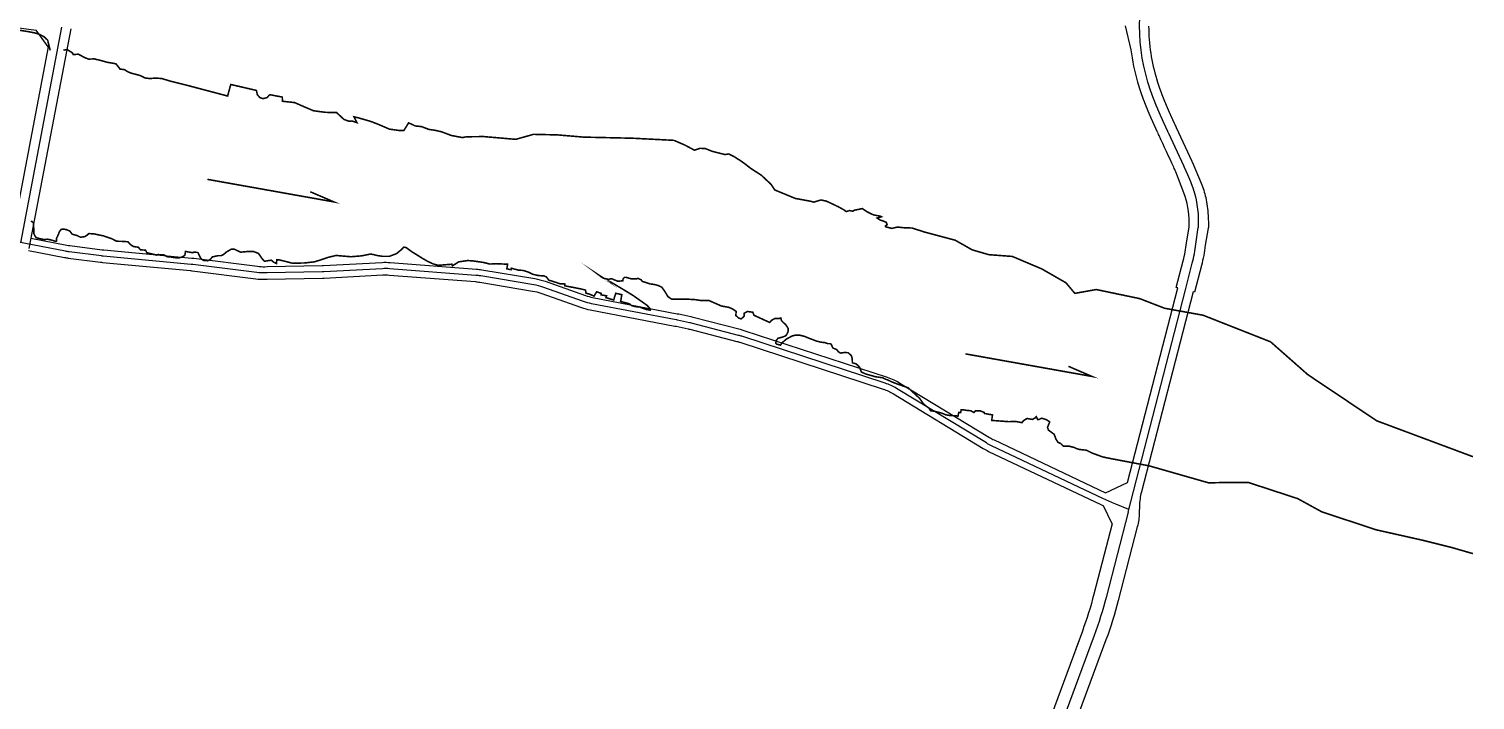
# Model space of a CAD drawing. Extents: x 529262 to 576451, y 2694391 to 2717535.
# Drawn here: x 546417 to 548256, y 2710143 to 2710997 of the extents above; entities that cross this region are included whole.
import ezdxf

# ---------------------------------------------------------------- set-up
doc = ezdxf.new("R2010")
doc.units = 0
for name, color, linetype in [('RD-中线', 40, 'Continuous'), ('RD-红线', 7, 'Continuous'), ('河流', 4, 'Continuous')]:
    doc.layers.add(name, color=color, linetype=linetype)

msp = doc.modelspace()

# ---------------------------------------------------------------- linework, layer by layer
at = {"layer": 'RD-中线', "linetype": 'Continuous', "flags": 128}
for points in [[(547846.111, 2711092.932, 0.16807688), (547839.664, 2710928.946, -0.00077035), (547839.89, 2710928.202, -0.00076174), (547840.119, 2710927.459, -0.00075314), (547840.35, 2710926.716, -0.00074453), (547840.583, 2710925.974, -0.00073592), (547840.818, 2710925.232, -0.00072731), (547841.056, 2710924.492, -0.0007187), (547841.295, 2710923.752, -0.0007101), (547841.537, 2710923.013, -0.00070149), (547841.781, 2710922.274, -0.00069288), (547842.027, 2710921.536, -0.00068427), (547842.275, 2710920.799, -0.00067566), (547842.525, 2710920.062, -0.00066706), (547842.776, 2710919.327, -0.00065845), (547843.03, 2710918.591, -0.00064984), (547843.286, 2710917.857, -0.00064123), (547843.544, 2710917.123, -0.00063263), (547843.803, 2710916.39, -0.00062402), (547844.064, 2710915.657, -0.00061541), (547844.328, 2710914.925, -0.0006068), (547844.593, 2710914.194, -0.00059819), (547844.859, 2710913.463, -0.00058959), (547845.128, 2710912.733, -0.00058098), (547845.398, 2710912.004, -0.00057237), (547845.67, 2710911.275, -0.00056376), (547845.943, 2710910.547, -0.00055515), (547846.218, 2710909.82, -0.00054655), (547846.495, 2710909.093, -0.00053794), (547846.774, 2710908.367, -0.00052933), (547847.053, 2710907.641, -0.00052072), (547847.335, 2710906.916, -0.00051211), (547847.618, 2710906.191, -0.0005035), (547847.902, 2710905.467, -0.0004949), (547848.188, 2710904.744, -0.00048629), (547848.475, 2710904.021, -0.00047768), (547848.764, 2710903.299, -0.00046907), (547849.054, 2710902.577, -0.00046046), (547849.345, 2710901.856, -0.00045186), (547849.638, 2710901.136, -0.00044325), (547849.931, 2710900.415, -0.00043464), (547850.227, 2710899.696, -0.00042603), (547850.523, 2710898.977, -0.00041742), (547850.821, 2710898.258, -0.00040881), (547851.12, 2710897.54, -0.0004002), (547851.42, 2710896.823, -0.0003916), (547851.721, 2710896.105, -0.00038299), (547852.023, 2710895.389, -0.00037438), (547852.326, 2710894.673, -0.00036577), (547852.631, 2710893.957, -0.00035716), (547852.936, 2710893.241, -0.00034855), (547853.242, 2710892.527, -0.00033994), (547853.55, 2710891.812, -0.00033133), (547853.858, 2710891.098, -0.00032273), (547854.168, 2710890.385, -0.00031412), (547854.478, 2710889.671, -0.00030551), (547854.789, 2710888.958, -0.0002969), (547855.101, 2710888.246, -0.00028829), (547855.414, 2710887.534, -0.00027968), (547855.727, 2710886.822, -0.00027107), (547856.042, 2710886.111, -0.00026246), (547856.357, 2710885.4, -0.00025385), (547856.673, 2710884.689, -0.00024524), (547856.989, 2710883.978, -0.00023663), (547857.306, 2710883.268, -0.00022802), (547857.624, 2710882.558, -0.00021941), (547857.943, 2710881.849, -0.0002108), (547858.262, 2710881.14, -0.00020219), (547858.582, 2710880.431, -0.00019357), (547858.902, 2710879.722, -0.00018496), (547859.223, 2710879.013, -0.00017635), (547859.544, 2710878.305, -0.00016774), (547859.866, 2710877.597, -0.00015912), (547860.189, 2710876.889, -0.00015051), (547860.511, 2710876.182, -0.00014189), (547860.835, 2710875.474, -0.00013328), (547861.158, 2710874.767, -0.00012466), (547861.482, 2710874.06, -0.00011604), (547861.806, 2710873.353, -0.00010742), (547862.131, 2710872.646, -0.0000988), (547862.456, 2710871.939, -0.00009017), (547862.781, 2710871.233, -0.00008155), (547863.106, 2710870.526, -0.00007291), (547863.432, 2710869.82, -0.00006427), (547863.758, 2710869.114, -0.00005562), (547864.084, 2710868.407, -0.00004695), (547864.41, 2710867.701, -0.00003826), (547864.736, 2710866.995, -0.00002951), (547865.062, 2710866.289, -0.00002066), (547865.389, 2710865.583, -0.00001148), (547865.715, 2710864.877, 0), (547866.042, 2710864.171), (547885.042, 2710823.09), (547885.205, 2710822.737, -0.00001108), (547885.368, 2710822.384, -0.00001994), (547885.531, 2710822.031, -0.00002849), (547885.694, 2710821.678, -0.00003693), (547885.858, 2710821.325, -0.00004533), (547886.021, 2710820.972, -0.00005369), (547886.184, 2710820.619, -0.00006204), (547886.347, 2710820.266, -0.00007039), (547886.509, 2710819.912, -0.00007872), (547886.672, 2710819.559, -0.00008705), (547886.835, 2710819.206, -0.00009538), (547886.997, 2710818.853, -0.0001037), (547887.159, 2710818.499, -0.00011203), (547887.322, 2710818.146, -0.00012035), (547887.484, 2710817.792, -0.00012866), (547887.645, 2710817.439, -0.00013698), (547887.807, 2710817.085, -0.0001453), (547887.969, 2710816.731, -0.00015362), (547888.13, 2710816.377, -0.00016193), (547888.291, 2710816.023, -0.00017025), (547888.452, 2710815.669, -0.00017856), (547888.612, 2710815.315, -0.00018687), (547888.772, 2710814.961, -0.00019519), (547888.932, 2710814.606, -0.0002035), (547889.092, 2710814.251, -0.00021181), (547889.251, 2710813.897, -0.00022013), (547889.411, 2710813.542, -0.00022844), (547889.569, 2710813.187, -0.00023675), (547889.728, 2710812.832, -0.00024506), (547889.886, 2710812.477, -0.00025337), (547890.044, 2710812.121, -0.00026169), (547890.201, 2710811.765, -0.00027), (547890.358, 2710811.41, -0.00027831), (547890.515, 2710811.054, -0.00028662), (547890.671, 2710810.698, -0.00029493), (547890.827, 2710810.341, -0.00030324), (547890.982, 2710809.985, -0.00031155), (547891.137, 2710809.628, -0.00031987), (547891.292, 2710809.271, -0.00032818), (547891.446, 2710808.914, -0.00033649), (547891.599, 2710808.557, -0.0003448), (547891.752, 2710808.199, -0.00035311), (547891.905, 2710807.842, -0.00036142), (547892.057, 2710807.484, -0.00036973), (547892.209, 2710807.126, -0.00037804), (547892.36, 2710806.767, -0.00038635), (547892.51, 2710806.409, -0.00039466), (547892.66, 2710806.05, -0.00040297), (547892.809, 2710805.691, -0.00041128), (547892.958, 2710805.331, -0.00041959), (547893.106, 2710804.972, -0.0004279), (547893.254, 2710804.612, -0.00043621), (547893.401, 2710804.252, -0.00044452), (547893.547, 2710803.892, -0.00045283), (547893.692, 2710803.531, -0.00046114), (547893.837, 2710803.17, -0.00046946), (547893.982, 2710802.809, -0.00047777), (547894.125, 2710802.448, -0.00048608), (547894.268, 2710802.086, -0.00049439), (547894.41, 2710801.724, -0.0005027), (547894.552, 2710801.362, -0.00051101), (547894.693, 2710800.999, -0.00051932), (547894.833, 2710800.636, -0.00052763), (547894.972, 2710800.273, -0.00053594), (547895.11, 2710799.91, -0.00054425), (547895.248, 2710799.546, -0.00055256), (547895.385, 2710799.182, -0.00056087), (547895.521, 2710798.818, -0.00056918), (547895.656, 2710798.453, -0.00057749), (547895.791, 2710798.088, -0.0005858), (547895.924, 2710797.723, -0.00059411), (547896.057, 2710797.358, -0.00060242), (547896.189, 2710796.992, -0.00061073), (547896.32, 2710796.626, -0.00061904), (547896.45, 2710796.259, -0.00062735), (547896.579, 2710795.892, -0.00063566), (547896.707, 2710795.525, -0.00064397), (547896.834, 2710795.158, -0.00065228), (547896.961, 2710794.79, -0.00066059), (547897.086, 2710794.422, -0.0006689), (547897.21, 2710794.053, -0.00067721), (547897.334, 2710793.684, -0.00068552), (547897.456, 2710793.315, -0.00069383), (547897.577, 2710792.946, -0.00070214), (547897.698, 2710792.576, -0.00071045), (547897.817, 2710792.206, -0.00071876), (547897.935, 2710791.835, -0.00072707), (547898.052, 2710791.464, -0.00073538), (547898.168, 2710791.093, -0.00074369), (547898.283, 2710790.722, -0.09097715), (547903.766, 2710744.123)], [(546507.259, 2708530.041, 0), (546507.703, 2708530.02)], [(547179.742, 2708476.771, 0), (547180.253, 2708476.772)], [(547814.73, 2710382.172), (547786.808, 2710273.889, -0.02544243), (547771.624, 2710225.357), (547673.403, 2709959.675, 0.03056839), (547655.762, 2709901.198), (547532.771, 2709380.318, 0.05721196), (547524.744, 2709312.36), (547524.04, 2709097.462)]]:
    msp.add_lwpolyline(points, format="xyb", dxfattribs=at)
msp.add_lwpolyline([(546458.658, 2710998.91), (546406.516, 2710724.587)], dxfattribs=at)
at = {"layer": 'RD-中线', "linetype": 'Continuous'}
msp.add_lwpolyline([(547815.627, 2710385.651), (547799.058, 2710392.385, -0.01416644), (547783.5, 2710399.228), (547640.932, 2710466.815, -0.02588454), (547634.557, 2710470.252), (547520.511, 2710539.58, 0.05759387), (547505.909, 2710546.297), (547323.784, 2710605.86, 0.01595284), (547319.497, 2710607.112), (547259.649, 2710622.539, 0.00942396), (547257.082, 2710623.15), (547241.917, 2710626.455, 0.0064088), (547240.159, 2710626.814), (547132.507, 2710647.4, -0.03769291), (547122.334, 2710650.153), (547070.866, 2710668.339, 0.04355443), (547059.08, 2710671.381), (546991.848, 2710682.613, 0.0222583), (546985.665, 2710683.365), (546875.905, 2710691.781, 0.03217435), (546866.907, 2710691.891), (546792.494, 2710688.008, -0.00797746), (546790.262, 2710687.927), (546720.242, 2710686.511), (546717.297, 2710686.44, -0.03722662), (546706.902, 2710686.965), (546625.909, 2710697.131, 0.00785266), (546623.724, 2710697.371), (546511.746, 2710707.867, -0.00813692), (546509.482, 2710708.116), (546468.449, 2710713.314, -0.01599056), (546464.029, 2710714.019), (546288.814, 2710747.709, -0.01286934)], format="xyb", dxfattribs=at)
at = {"layer": 'RD-中线'}
msp.add_lwpolyline([(547887.634, 2710664.904), (547896.375, 2710698.805, 0.03109133), (547901.073, 2710723.206), (547903.766, 2710744.123)], format="xyb", dxfattribs=at)
msp.add_lwpolyline([(547814.73, 2710382.172), (547887.634, 2710664.904)], dxfattribs=at)
at = {"layer": 'RD-红线'}
for points in [[(547913.023, 2711182.959, 0.00002066), (547891.609, 2711144.834, 0.00005562)], [(545938.635, 2711079.229), (546070.117, 2711059.057, -0.03110652), (546077.647, 2711057.417), (546099.665, 2711051.166, 0.02177697), (546106.273, 2711049.597), (546137.812, 2711043.547, 0.00456304), (546139.213, 2711043.292), (546382.886, 2711001.144, 0.00919477), (546385.721, 2711000.707), (546426.438, 2710995.197)], [(547892.416, 2710744.855), (547892.5, 2710750.696, 0.09675536), (547885.69, 2710788.43), (547875.271, 2710815.176, 0.01543094), (547872.854, 2710820.854, 0.00002066), (547854.169, 2710861.255, 0.00005562), (547852.861, 2710864.088, 0.00007291), (547852.206, 2710865.508, 0.00009017), (547851.552, 2710866.929, 0.0000988), (547851.225, 2710867.64, 0.00010742), (547850.898, 2710868.352, 0.00011604), (547850.571, 2710869.065, 0.00012566), (547850.247, 2710869.772, 0.00013549), (547849.921, 2710870.485, 0.0001444), (547849.595, 2710871.199, 0.00015333), (547849.269, 2710871.913, 0.00016228), (547848.944, 2710872.628, 0.00017125), (547848.618, 2710873.343, 0.00018023), (547848.293, 2710874.059, 0.00018923), (547847.969, 2710874.776, 0.00019826), (547847.645, 2710875.493, 0.0002073), (547847.321, 2710876.211, 0.00021636), (547846.998, 2710876.929, 0.00022543), (547846.675, 2710877.648, 0.00023453), (547846.352, 2710878.368, 0.00024364), (547846.031, 2710879.089, 0.00025278), (547845.709, 2710879.81, 0.00026193), (547845.388, 2710880.532, 0.0002711), (547845.068, 2710881.254, 0.00028029), (547844.748, 2710881.978, 0.0002895), (547844.429, 2710882.702, 0.00029873), (547844.111, 2710883.427, 0.00030798), (547843.793, 2710884.152, 0.00031725), (547843.476, 2710884.878, 0.00032654), (547843.16, 2710885.605, 0.00033584), (547842.845, 2710886.333, 0.00034517), (547842.53, 2710887.062, 0.00035451), (547842.216, 2710887.791, 0.00036388), (547841.903, 2710888.522, 0.00037326), (547841.591, 2710889.253, 0.00038267), (547841.28, 2710889.985, 0.00039209), (547840.969, 2710890.717, 0.00040153), (547840.66, 2710891.451, 0.00041099), (547840.352, 2710892.185, 0.00042048), (547840.044, 2710892.921, 0.00042998), (547839.738, 2710893.657, 0.0004395), (547839.433, 2710894.394, 0.00044904), (547839.128, 2710895.132, 0.0004586), (547838.825, 2710895.871, 0.00046818), (547838.523, 2710896.611, 0.00047778), (547838.223, 2710897.351, 0.0004874), (547837.923, 2710898.093, 0.00049704), (547837.625, 2710898.836, 0.0005067), (547837.327, 2710899.579, 0.00051638), (547837.032, 2710900.324, 0.00052608), (547836.737, 2710901.069, 0.0005358), (547836.444, 2710901.816, 0.00054554), (547836.152, 2710902.563, 0.0005553), (547835.862, 2710903.311, 0.00056508), (547835.573, 2710904.061, 0.00057488), (547835.285, 2710904.811, 0.0005847), (547834.999, 2710905.563, 0.00059454), (547834.714, 2710906.315, 0.00060441), (547834.431, 2710907.068, 0.00061429), (547834.15, 2710907.823, 0.00062419), (547833.87, 2710908.578, 0.00063411), (547833.592, 2710909.335, 0.00064405), (547833.315, 2710910.093, 0.00065402), (547833.04, 2710910.851, 0.000664), (547832.767, 2710911.611, 0.00067401), (547832.496, 2710912.372, 0.00068403), (547832.226, 2710913.133, 0.00069408), (547831.958, 2710913.896, 0.00070414), (547831.692, 2710914.66, 0.00071423), (547831.428, 2710915.425, 0.00072434), (547831.166, 2710916.192, 0.00073447), (547830.906, 2710916.959, 0.00074462), (547830.647, 2710917.727, 0.00075479), (547830.391, 2710918.497, 0.00076498), (547830.136, 2710919.267, 0.00077519), (547829.884, 2710920.039, 0.00078542), (547829.634, 2710920.812, 0.00079567), (547829.386, 2710921.586, 0.00051493), (547829.307, 2710921.833), (547827.162, 2710928.916, -0.04022866), (547818.781, 2710970.329), (547811.413, 2711000.89, -0.03103488)], [(546441.708, 2710973.999), (546426.438, 2710995.197, 0.42992315)], [(547840.915, 2711000.441, 0.07232865), (547851.145, 2710932.438, -0.00073558), (547851.366, 2710931.712, -0.00069334), (547851.584, 2710931.003, -0.00068623), (547851.804, 2710930.295, -0.00067911), (547852.026, 2710929.587, -0.00067198), (547852.251, 2710928.879, -0.00066482), (547852.477, 2710928.172, -0.00065766), (547852.706, 2710927.465, -0.00065047), (547852.938, 2710926.758, -0.00064327), (547853.171, 2710926.051, -0.00063605), (547853.406, 2710925.345, -0.00062882), (547853.644, 2710924.639, -0.00062157), (547853.883, 2710923.933, -0.00061431), (547854.125, 2710923.228, -0.00060702), (547854.368, 2710922.522, -0.00059973), (547854.614, 2710921.817, -0.00059241), (547854.861, 2710921.112, -0.00058508), (547855.11, 2710920.408, -0.00057774), (547855.362, 2710919.704, -0.00057037), (547855.615, 2710918.999, -0.00056299), (547855.87, 2710918.296, -0.0005556), (547856.127, 2710917.592, -0.00054819), (547856.386, 2710916.889, -0.00054076), (547856.646, 2710916.185, -0.00053331), (547856.908, 2710915.482, -0.00052585), (547857.172, 2710914.78, -0.00051837), (547857.438, 2710914.077, -0.00051088), (547857.705, 2710913.375, -0.00050337), (547857.974, 2710912.672, -0.00049584), (547858.245, 2710911.971, -0.00048829), (547858.517, 2710911.269, -0.00048073), (547858.791, 2710910.567, -0.00047316), (547859.067, 2710909.866, -0.00046556), (547859.344, 2710909.164, -0.00045795), (547859.623, 2710908.463, -0.00045032), (547859.903, 2710907.762, -0.00044268), (547860.184, 2710907.062, -0.00043502), (547860.467, 2710906.361, -0.00042734), (547860.752, 2710905.66, -0.00041964), (547861.038, 2710904.96, -0.00041193), (547861.325, 2710904.26, -0.0004042), (547861.614, 2710903.559, -0.00039645), (547861.904, 2710902.859, -0.00038869), (547862.195, 2710902.159, -0.00038091), (547862.487, 2710901.46, -0.00037311), (547862.781, 2710900.76, -0.0003653), (547863.076, 2710900.06, -0.00035747), (547863.373, 2710899.36, -0.00034962), (547863.67, 2710898.661, -0.00034175), (547863.969, 2710897.961, -0.00033387), (547864.269, 2710897.262, -0.00032597), (547864.57, 2710896.562, -0.00031805), (547864.872, 2710895.863, -0.00031012), (547865.175, 2710895.164, -0.00030217), (547865.479, 2710894.464, -0.0002942), (547865.784, 2710893.765, -0.00028621), (547866.091, 2710893.065, -0.00027821), (547866.398, 2710892.366, -0.00027019), (547866.706, 2710891.666, -0.00026215), (547867.015, 2710890.967, -0.00025409), (547867.325, 2710890.267, -0.00024602), (547867.636, 2710889.568, -0.00023793), (547867.948, 2710888.868, -0.00022982), (547868.26, 2710888.168, -0.00022169), (547868.574, 2710887.468, -0.00021354), (547868.888, 2710886.769, -0.00020538), (547869.203, 2710886.068, -0.0001972), (547869.519, 2710885.368, -0.000189), (547869.835, 2710884.668, -0.00018079), (547870.153, 2710883.968, -0.00017255), (547870.47, 2710883.267, -0.0001643), (547870.789, 2710882.566, -0.00015603), (547871.108, 2710881.865, -0.00014774), (547871.428, 2710881.164, -0.00013943), (547871.748, 2710880.463, -0.0001311), (547872.069, 2710879.762, -0.00012368), (547872.393, 2710879.055, -0.00011604), (547872.715, 2710878.353, -0.00010742), (547873.037, 2710877.651, -0.0000988), (547873.36, 2710876.949, -0.00008155), (547874.006, 2710875.545, -0.00006427), (547874.655, 2710874.139, -0.00002951), (547875.955, 2710871.324), (547895.747, 2710828.529, -0.00738634), (547896.107, 2710827.719), (547907.652, 2710800.689, -0.04814832), (547913.466, 2710782.375, -0.0402033), (547916.453, 2710759.676, 0.01169759), (547916.997, 2710749.199, -0.01034615), (547916.739, 2710743.288)], [(547876.024, 2710667.94), (547884.756, 2710701.801, 0.03109133), (547889.171, 2710724.738), (547892.416, 2710744.855)]]:
    msp.add_lwpolyline(points, format="xyb", dxfattribs=at)
at = {"layer": 'RD-红线', "linetype": 'Continuous', "flags": 128}
for points in [[(546470.467, 2710996.777), (546417.363, 2710717.391)], [(546441.708, 2710973.999), (546393.795, 2710721.923)]]:
    msp.add_lwpolyline(points, dxfattribs=at)
for points in [[(546419.884, 2710730.653), (546465.539, 2710721.875, 0.01599056), (546469.454, 2710721.251), (546510.487, 2710716.053, 0.00813692), (546512.493, 2710715.832), (546624.47, 2710705.336, -0.00785266), (546626.906, 2710705.069), (546707.898, 2710694.903, 0.03722662), (546717.106, 2710694.438), (546720.065, 2710694.509), (546790.101, 2710695.925, 0.00797746), (546792.078, 2710695.997), (546866.49, 2710699.88, -0.03217435), (546876.517, 2710699.757), (546986.276, 2710691.342, -0.0222583), (546993.167, 2710690.504), (547060.398, 2710679.272, -0.04355443), (547073.531, 2710675.882), (547124.999, 2710657.696, 0.03769291), (547134.01, 2710655.258), (547241.662, 2710634.672, -0.0064088), (547243.621, 2710634.271), (547258.785, 2710630.966, -0.00942396), (547261.646, 2710630.286), (547321.494, 2710614.859, -0.01595284), (547326.27, 2710613.464), (547508.395, 2710553.9, -0.05759387), (547524.666, 2710546.416), (547638.712, 2710477.088, 0.02588454), (547644.359, 2710474.044), (547786.193, 2710406.804)], [(546416.892, 2710714.936), (546462.518, 2710706.163, 0.01599056), (546467.444, 2710705.378), (546508.476, 2710700.18, 0.00813692), (546511, 2710699.902), (546622.977, 2710689.406, -0.00785266), (546624.913, 2710689.194), (546705.905, 2710679.027, 0.03722662), (546717.489, 2710678.442), (546720.419, 2710678.513), (546790.424, 2710679.929, 0.00797746), (546792.911, 2710680.019), (546867.324, 2710683.901, -0.03217435), (546875.294, 2710683.804), (546985.053, 2710675.389, -0.0222583), (546990.53, 2710674.723), (547057.762, 2710663.49, -0.04355443), (547068.2, 2710660.796), (547119.669, 2710642.61, 0.03769291), (547131.004, 2710639.543), (547238.657, 2710618.956, -0.0064088), (547240.214, 2710618.638), (547255.378, 2710615.333, -0.00942396), (547257.652, 2710614.792), (547317.5, 2710599.365, -0.01595284), (547321.297, 2710598.257), (547503.422, 2710538.693, -0.05759387), (547516.355, 2710532.744), (547630.401, 2710463.416, 0.02588454), (547637.505, 2710459.586), (547780.073, 2710391.999, 0.00294404), (547783.359, 2710390.465)], [(547897.346, 2710662.52), (547831.7, 2710407.934, 0.05698138), (547829.191, 2710389.933), (547828.986, 2710381.648, -0.05698264), (547826.477, 2710363.646), (547802.302, 2710269.894, -0.02544243), (547786.631, 2710219.809), (547680.032, 2709931.466)], [(547794.372, 2710367.299), (547771.315, 2710277.884, -0.02544243), (547756.616, 2710230.905), (547747.836, 2710207.156)], [(547756.616, 2710230.905), (547658.396, 2709965.223, 0.01639189), (547647.713, 2709933.131), (547646.572, 2709928.917), (547645.236, 2709923.98)]]:
    msp.add_lwpolyline(points, format="xyb", dxfattribs=at)
at = {"layer": 'RD-红线', "linetype": 'Continuous'}
for points in [[(547916.739, 2710743.288), (547912.975, 2710721.674, -0.03109133), (547907.995, 2710695.809), (547899.285, 2710662.027), (547897.346, 2710662.52)], [(547786.193, 2710406.804), (547814.127, 2710419.883, 0.47112514)], [(547794.372, 2710367.299), (547783.359, 2710390.465, 0.36283313)]]:
    msp.add_lwpolyline(points, format="xyb", dxfattribs=at)
at = {"layer": 'RD-红线'}
msp.add_lwpolyline([(547814.127, 2710419.883), (547877.963, 2710667.447)], dxfattribs=at)
at = {"layer": 'RD-红线', "linetype": 'Continuous'}
msp.add_lwpolyline([(547877.963, 2710667.447), (547876.024, 2710667.94)], dxfattribs=at)
at = {"layer": '河流', "color": 4, "const_width": 2}
for points in [[(546306.116, 2711011.14), (546416.92, 2710993.268), (546425.49, 2710991.524), (546430.837, 2710989.855), (546436.519, 2710986.85), (546441.198, 2710982.509), (546442.534, 2710976.834), (546444.206, 2710970.156), (546444.987, 2710969.856)], [(546461.222, 2710969.58), (546461.451, 2710969.711), (546465.974, 2710970.651), (546472.48, 2710966.372), (546473.816, 2710964.035), (546480.166, 2710964.703), (546487.519, 2710960.696), (546493.2, 2710958.359), (546500.219, 2710958.693), (546508.574, 2710956.69), (546516.929, 2710954.352), (546524.95, 2710953.017), (546527.958, 2710952.349), (546530.966, 2710948.677), (546533.305, 2710945.672), (546538.987, 2710945.004), (546542.997, 2710942.333), (546547.008, 2710940.664), (546558.371, 2710937.659), (546565.389, 2710934.32), (546571.405, 2710933.652), (546578.089, 2710934.32), (546586.444, 2710933.652), (546596.136, 2710930.647), (546618.862, 2710924.971), (546669.96, 2710911.449), (546673.97, 2710926.139), (546706.578, 2710918.563), (546707.725, 2710913.118), (546711.067, 2710909.446), (546715.078, 2710908.11), (546720.091, 2710909.446), (546722.43, 2710912.117), (546723.767, 2710913.118), (546739.475, 2710910.113), (546739.809, 2710904.771), (546755.182, 2710903.102), (546762.064, 2710900.056), (546779.109, 2710892.711), (546794.482, 2710890.707), (546808.519, 2710890.373), (546817.877, 2710881.693), (546824.227, 2710879.356), (546828.237, 2710879.689), (546834.253, 2710877.686), (546830.577, 2710885.031), (546836.258, 2710883.696), (546851.298, 2710879.356), (546860.99, 2710875.683), (546875.695, 2710869.339), (546887.726, 2710867.67), (546894.076, 2710867.67), (546900.092, 2710877.352), (546908.781, 2710873.346), (546916.321, 2710872.616), (546926.013, 2710868.943), (546933.366, 2710867.942), (546942.055, 2710865.939), (546954.421, 2710861.264), (546966.786, 2710858.927), (546969.126, 2710858.593), (546972.468, 2710859.595)], [(547237.408, 2710855.096), (547184.744, 2710857.785), (547122.527, 2710859.198), (547089.298, 2710862.024), (547058.897, 2710862.731), (547036.273, 2710856.373), (546995.267, 2710859.905), (546972.468, 2710859.595)], [(547237.408, 2710855.096), (547251.65, 2710848.899), (547263.53, 2710842.57), (547270.658, 2710844.944), (547277.036, 2710844.721), (547286.498, 2710840.988), (547296.002, 2710838.615), (547302.338, 2710837.033), (547307.09, 2710837.824), (547313.426, 2710834.66), (547322.138, 2710829.122), (547327.682, 2710825.167), (547334.81, 2710819.63), (547335.205, 2710819.314)], [(547335.205, 2710819.314), (547348.274, 2710810.928), (547360.946, 2710799.063), (547365.698, 2710791.943), (547391.677, 2710781.227), (547410.695, 2710777.728), (547415.261, 2710776.546), (547424.306, 2710779.286), (547431.434, 2710777.704), (547435.292, 2710775.879)], [(547335.205, 2710819.314), (547348.274, 2710810.928), (547360.946, 2710799.063), (547365.698, 2710791.943), (547391.677, 2710781.227), (547410.695, 2710777.728), (547415.261, 2710776.546), (547424.306, 2710779.286), (547431.434, 2710777.704), (547435.292, 2710775.879)], [(546933.634, 2710697.286), (546931.178, 2710698.013), (546923.761, 2710701.486), (546917.039, 2710705.423), (546904.058, 2710713.527), (546897.105, 2710718.622), (546893.86, 2710719.316), (546890.963, 2710716.116), (546884.704, 2710711.021), (546875.433, 2710707.548), (546867.552, 2710707.548), (546860.83, 2710708.474), (546856.194, 2710709.632), (546851.79, 2710710.558), (546840.664, 2710708.243), (546826.757, 2710707.085), (546815.631, 2710708.011), (546807.982, 2710708.706), (546798.015, 2710706.39), (546786.31, 2710702.441), (546780.283, 2710700.588), (546768.23, 2710699.199), (546752.7, 2710698.736), (546742.965, 2710701.283), (546735.316, 2710703.135), (546732.535, 2710703.367), (546732.071, 2710698.504), (546728.594, 2710700.125), (546725.581, 2710702.672), (546720.713, 2710701.977), (546716.773, 2710701.283), (546713.528, 2710704.988), (546709.234, 2710711.254), (546702.744, 2710713.801), (546695.79, 2710713.801), (546686.519, 2710712.875), (546682.578, 2710714.728), (546678.638, 2710716.58), (546674.466, 2710716.58), (546668.439, 2710713.107), (546664.73, 2710709.865), (546661.949, 2710708.475), (546658.008, 2710708.475), (546650.591, 2710706.854), (546648.505, 2710704.307), (546646.058, 2710702.498), (546644.553, 2710701.986), (546642.741, 2710702.328), (546639.493, 2710702.362), (546636.22, 2710704.307), (546633.439, 2710709.865), (546632.512, 2710711.949), (546630.963, 2710712.666), (546627.022, 2710712.897), (546625.632, 2710712.203), (546616.36, 2710713.824), (546615.665, 2710708.961), (546612.42, 2710706.877), (546608.479, 2710705.719), (546605.002, 2710705.719), (546602.453, 2710705.951), (546597.121, 2710706.877), (546593.181, 2710707.108), (546589.625, 2710709.11), (546587.015, 2710709.727), (546583.03, 2710709.727), (546581.588, 2710710.002), (546579.737, 2710709.192), (546579.737, 2710709.192), (546567.344, 2710712.171), (546565.598, 2710715.445), (546559.108, 2710715.908), (546556.558, 2710719.149), (546550.3, 2710720.076), (546546.359, 2710722.623), (546543.346, 2710726.096), (546537.32, 2710726.559), (546528.743, 2710726.791), (546523.016, 2710729.836), (546512.354, 2710733.541), (546500.301, 2710736.088), (546493.579, 2710736.551), (546491.261, 2710734.467), (546488.248, 2710732.614), (546482.916, 2710731.92), (546478.049, 2710734.235), (546472.486, 2710735.625), (546469.241, 2710739.793), (546464.837, 2710741.645), (546460.665, 2710742.34), (546458.347, 2710741.877), (546455.797, 2710738.403), (546454.87, 2710735.625), (546453.479, 2710732.614), (546452.32, 2710730.299), (546452.32, 2710727.057), (546451.161, 2710726.594), (546447.221, 2710727.983), (546443.28, 2710728.909), (546440.718, 2710729.363), (546436.974, 2710728.902), (546430.97, 2710730.143), (546426.579, 2710731.318), (546424.995, 2710733.611), (546423.726, 2710736.153), (546423.461, 2710743.791), (546422.998, 2710750.275), (546419.935, 2710752.697)]]:
    msp.add_lwpolyline(points, dxfattribs=at)
at = {"layer": '河流', "const_width": 2}
for points, elevation in [([(546461.222, 2710969.58), (546461.451, 2710969.711), (546465.974, 2710970.651), (546472.48, 2710966.372), (546473.816, 2710964.035), (546480.166, 2710964.703), (546487.519, 2710960.696), (546493.2, 2710958.359), (546500.219, 2710958.693), (546508.574, 2710956.69), (546516.929, 2710954.352), (546524.95, 2710953.017), (546527.958, 2710952.349), (546530.966, 2710948.677), (546533.305, 2710945.672), (546538.987, 2710945.004), (546542.997, 2710942.333), (546547.008, 2710940.664), (546558.371, 2710937.659), (546565.389, 2710934.32), (546571.405, 2710933.652), (546578.089, 2710934.32), (546586.444, 2710933.652), (546596.136, 2710930.647), (546618.862, 2710924.971), (546669.96, 2710911.449), (546673.97, 2710926.139), (546706.578, 2710918.563), (546707.725, 2710913.118), (546711.067, 2710909.446), (546715.078, 2710908.11), (546720.091, 2710909.446), (546722.43, 2710912.117), (546723.767, 2710913.118), (546739.475, 2710910.113), (546739.809, 2710904.771), (546755.182, 2710903.102), (546762.064, 2710900.056), (546779.109, 2710892.711), (546794.482, 2710890.707), (546808.519, 2710890.373), (546817.877, 2710881.693), (546824.227, 2710879.356), (546828.237, 2710879.689), (546834.253, 2710877.686), (546830.577, 2710885.031), (546836.258, 2710883.696), (546851.298, 2710879.356), (546860.99, 2710875.683), (546875.695, 2710869.339), (546887.726, 2710867.67), (546894.076, 2710867.67), (546900.092, 2710877.352), (546908.781, 2710873.346), (546916.321, 2710872.616), (546926.013, 2710868.943), (546933.366, 2710867.942), (546942.055, 2710865.939), (546954.421, 2710861.264), (546966.786, 2710858.927), (546969.126, 2710858.593), (546972.468, 2710859.595)], 145.932), ([(546461.222, 2710969.58), (546461.451, 2710969.711), (546465.974, 2710970.651), (546472.48, 2710966.372), (546473.816, 2710964.035), (546480.166, 2710964.703), (546487.519, 2710960.696), (546493.2, 2710958.359), (546500.219, 2710958.693), (546508.574, 2710956.69), (546516.929, 2710954.352), (546524.95, 2710953.017), (546527.958, 2710952.349), (546530.966, 2710948.677), (546533.305, 2710945.672), (546538.987, 2710945.004), (546542.997, 2710942.333), (546547.008, 2710940.664), (546558.371, 2710937.659), (546565.389, 2710934.32), (546571.405, 2710933.652), (546578.089, 2710934.32), (546586.444, 2710933.652), (546596.136, 2710930.647), (546618.862, 2710924.971), (546669.96, 2710911.449), (546673.97, 2710926.139), (546706.578, 2710918.563), (546707.725, 2710913.118), (546711.067, 2710909.446), (546715.078, 2710908.11), (546720.091, 2710909.446), (546722.43, 2710912.117), (546723.767, 2710913.118), (546739.475, 2710910.113), (546739.809, 2710904.771), (546755.182, 2710903.102), (546762.064, 2710900.056), (546779.109, 2710892.711), (546794.482, 2710890.707), (546808.519, 2710890.373), (546817.877, 2710881.693), (546824.227, 2710879.356), (546828.237, 2710879.689), (546834.253, 2710877.686), (546830.577, 2710885.031), (546836.258, 2710883.696), (546851.298, 2710879.356), (546860.99, 2710875.683), (546875.695, 2710869.339), (546887.726, 2710867.67), (546894.076, 2710867.67), (546900.092, 2710877.352), (546908.781, 2710873.346), (546916.321, 2710872.616), (546926.013, 2710868.943), (546933.366, 2710867.942), (546942.055, 2710865.939), (546954.421, 2710861.264), (546966.786, 2710858.927), (546969.126, 2710858.593), (546972.468, 2710859.595)], 145.932), ([(547237.408, 2710855.096), (547184.744, 2710857.785), (547122.527, 2710859.198), (547089.298, 2710862.024), (547058.897, 2710862.731), (547036.273, 2710856.373), (546995.267, 2710859.905), (546972.468, 2710859.595)], 145.932), ([(547237.408, 2710855.096), (547184.744, 2710857.785), (547122.527, 2710859.198), (547089.298, 2710862.024), (547058.897, 2710862.731), (547036.273, 2710856.373), (546995.267, 2710859.905), (546972.468, 2710859.595)], 145.932), ([(547237.408, 2710855.096), (547251.65, 2710848.899), (547263.53, 2710842.57), (547270.658, 2710844.944), (547277.036, 2710844.721), (547286.498, 2710840.988), (547296.002, 2710838.615), (547302.338, 2710837.033), (547307.09, 2710837.824), (547313.426, 2710834.66), (547322.138, 2710829.122), (547327.682, 2710825.167), (547334.81, 2710819.63), (547335.205, 2710819.314)], 145.932), ([(547237.408, 2710855.096), (547251.65, 2710848.899), (547263.53, 2710842.57), (547270.658, 2710844.944), (547277.036, 2710844.721), (547286.498, 2710840.988), (547296.002, 2710838.615), (547302.338, 2710837.033), (547307.09, 2710837.824), (547313.426, 2710834.66), (547322.138, 2710829.122), (547327.682, 2710825.167), (547334.81, 2710819.63), (547335.205, 2710819.314)], 145.932), ([(547237.408, 2710855.096), (547251.65, 2710848.899), (547263.53, 2710842.57), (547270.658, 2710844.944), (547277.036, 2710844.721), (547286.498, 2710840.988), (547296.002, 2710838.615), (547302.338, 2710837.033), (547307.09, 2710837.824), (547313.426, 2710834.66), (547322.138, 2710829.122), (547327.682, 2710825.167), (547334.81, 2710819.63), (547335.205, 2710819.314)], 145.932), ([(547237.408, 2710855.096), (547251.65, 2710848.899), (547263.53, 2710842.57), (547270.658, 2710844.944), (547277.036, 2710844.721), (547286.498, 2710840.988), (547296.002, 2710838.615), (547302.338, 2710837.033), (547307.09, 2710837.824), (547313.426, 2710834.66), (547322.138, 2710829.122), (547327.682, 2710825.167), (547334.81, 2710819.63), (547335.205, 2710819.314)], 145.932), ([(547335.205, 2710819.314), (547348.274, 2710810.928), (547360.946, 2710799.063), (547365.698, 2710791.943), (547391.677, 2710781.227), (547410.695, 2710777.728), (547415.261, 2710776.546), (547424.306, 2710779.286), (547431.434, 2710777.704), (547446.482, 2710770.585), (547453.609, 2710766.63), (547456.446, 2710764.463), (547460.597, 2710765.793), (547464.997, 2710764.963), (547466.442, 2710766.154), (547476.835, 2710768.292), (547482.798, 2710764.314), (547490.845, 2710760.351), (547499.545, 2710758.719), (547501.129, 2710757.928), (547498.018, 2710756.98), (547495.753, 2710756.209), (547500.128, 2710753.408), (547501.847, 2710753.156), (547507.465, 2710750.809), (547508.45, 2710747.74), (547506.27, 2710746.411), (547506.494, 2710745.158), (547514.396, 2710743.117), (547521.558, 2710744.812), (547530.564, 2710743.859), (547539.99, 2710743.628), (547539.99, 2710743.628)], 145.932), ([(547335.205, 2710819.314), (547348.274, 2710810.928), (547360.946, 2710799.063), (547365.698, 2710791.943), (547391.677, 2710781.227), (547410.695, 2710777.728), (547415.261, 2710776.546), (547424.306, 2710779.286), (547431.434, 2710777.704), (547446.482, 2710770.585), (547453.609, 2710766.63), (547456.446, 2710764.463), (547460.597, 2710765.793), (547464.997, 2710764.963), (547466.442, 2710766.154), (547476.835, 2710768.292), (547482.798, 2710764.314), (547490.845, 2710760.351), (547499.545, 2710758.719), (547501.129, 2710757.928), (547498.018, 2710756.98), (547495.753, 2710756.209), (547500.128, 2710753.408), (547501.847, 2710753.156), (547507.465, 2710750.809), (547508.45, 2710747.74), (547506.27, 2710746.411), (547506.494, 2710745.158), (547514.396, 2710743.117), (547521.558, 2710744.812), (547530.564, 2710743.859), (547539.99, 2710743.628), (547539.99, 2710743.628)], 145.932), ([(547793.163, 2710450.312), (547782.425, 2710452.521), (547769.475, 2710457.254), (547761.895, 2710461.04), (547753.051, 2710461.986), (547749.577, 2710462.933), (547746.418, 2710464.511), (547740.101, 2710466.088), (547732.521, 2710466.088), (547729.047, 2710469.559), (547725.572, 2710471.137), (547723.046, 2710475.239), (547720.835, 2710481.234), (547713.57, 2710486.598), (547712.307, 2710490.069), (547715.15, 2710497.01), (547711.044, 2710499.85), (547705.043, 2710501.743), (547701.568, 2710500.166), (547699.673, 2710500.166), (547698.094, 2710503.636), (547696.515, 2710502.059), (547693.04, 2710500.166), (547686.408, 2710501.428), (547685.776, 2710501.112), (547682.302, 2710498.903), (547680.723, 2710497.326), (547679.775, 2710496.064), (547671.879, 2710497.641), (547663.035, 2710497.326), (547641.406, 2710498.96), (547642.354, 2710505.901), (547632.247, 2710507.794), (547631.931, 2710509.057), (547626.246, 2710511.265), (547620.876, 2710511.265), (547619.297, 2710509.688), (547618.666, 2710509.057), (547614.56, 2710511.265), (547610.138, 2710511.581), (547604.768, 2710512.527), (547602.576, 2710512.51), (547601.873, 2710508.861), (547599.485, 2710508.861), (547598.502, 2710504.23), (547596.956, 2710504.651), (547588.386, 2710505.158), (547583.292, 2710505.996), (547577.99, 2710508.151), (547572.829, 2710509.557), (547568.115, 2710510.623), (547563.632, 2710511.225), (547561.4, 2710514.894), (547558.118, 2710517.029), (547554.455, 2710520.231), (547549.786, 2710526.96), (547542.383, 2710533.747), (547535.185, 2710540.413), (547525.493, 2710543.845), (547521.601, 2710545.141), (547514.377, 2710547.948), (547508.966, 2710550.5), (547505.987, 2710551.471), (547502.811, 2710553.162), (547493.746, 2710554.456), (547481.12, 2710558.013), (547475.616, 2710560.601), (547473.35, 2710566.746), (547469.465, 2710570.627), (547464.285, 2710572.244), (547463.948, 2710578.398), (547462.899, 2710581.229), (547459.014, 2710585.005), (547454.395, 2710585.319), (547449.042, 2710584.585), (547446.627, 2710586.054), (547444.423, 2710588.99), (547440.853, 2710590.353), (547439.174, 2710591.402), (547437.494, 2710595.702), (547436.024, 2710596.541), (547432.98, 2710596.541), (547429.306, 2710597.904), (547424.162, 2710598.429), (547418.682, 2710599.815), (547413.351, 2710601.899), (547409.41, 2710603.289), (547403.384, 2710605.836), (547396.662, 2710607.457), (547392.026, 2710607.457), (547387.622, 2710606.299), (547379.973, 2710602.131), (547375.105, 2710597.731), (547372.8, 2710594.654), (547371.129, 2710595.136), (547367.86, 2710595.989), (547366.894, 2710596.991), (547367.377, 2710600.516), (547369.927, 2710603.527), (547373.868, 2710604.453), (547379.199, 2710606.305), (547381.053, 2710608.621), (547382.676, 2710612.326), (547382.676, 2710615.799), (547379.894, 2710620.199), (547374.331, 2710625.525), (547373.172, 2710629.23), (547371.476, 2710628.655), (547365.913, 2710628.655), (547361.741, 2710626.339), (547359.887, 2710624.255), (547358.959, 2710623.56), (547339.257, 2710632.591), (547337.635, 2710636.528), (547330.681, 2710637.454), (547326.741, 2710635.138), (547326.509, 2710631.202), (547322.8, 2710627.96), (547319.323, 2710629.349), (547317.237, 2710631.433), (547316.078, 2710632.36), (547316.542, 2710637.454), (547311.906, 2710640.696), (547307.038, 2710642.78), (547297.767, 2710644.401), (547289.422, 2710648.106), (547285.714, 2710649.727), (547281.541, 2710651.579), (547277.601, 2710651.579), (547271.672, 2710651.375), (547264.486, 2710652.533), (547259.851, 2710652.764), (547253.592, 2710653.228), (547242.93, 2710653.228), (547234.585, 2710652.996), (547229.718, 2710656.469), (547225.777, 2710662.953), (547222.069, 2710668.279), (547217.665, 2710670.363), (547212.797, 2710671.752), (547207.466, 2710672.447), (547197.267, 2710675.689), (547195.645, 2710677.773), (547191.472, 2710679.625), (547189.972, 2710678.98), (547183.018, 2710678.98), (547176.76, 2710680.832), (547174.442, 2710680.832), (547172.819, 2710678.98), (547172.356, 2710676.433), (547165.866, 2710675.97), (547159.607, 2710678.517), (547157.753, 2710679.211), (547153.813, 2710678.285), (547148.25, 2710679.675), (547142.223, 2710683.611), (547145.976, 2710680.777), (547160.115, 2710673.136), (547172.864, 2710665.494), (547186.076, 2710657.39), (547203.46, 2710645.117), (547207.632, 2710640.254), (547207.169, 2710639.097), (547202.711, 2710639.977), (547198.151, 2710641.405), (547193.013, 2710643.479), (547190.495, 2710643.411), (547188.386, 2710643.683), (547185.136, 2710644.533), (547183.536, 2710644.975), (547180.976, 2710646.97), (547179.122, 2710647.664), (547169.619, 2710650.211), (547171.146, 2710658.799), (547163.497, 2710660.651), (547160.715, 2710652.083), (547150.98, 2710655.094), (547151.676, 2710657.409), (547144.722, 2710658.567), (547144.954, 2710660.42), (547139.159, 2710662.504), (547135.791, 2710657), (547130.326, 2710659.477), (547128.113, 2710660.006), (547125.526, 2710660.847), (547125.02, 2710664.588), (547119.92, 2710665.977), (547098.596, 2710670.145), (547098.827, 2710672.461), (547092.337, 2710672.692), (547088.629, 2710674.082), (547081.443, 2710676.397), (547078.43, 2710677.092), (547075.416, 2710681.26), (547072.403, 2710682.649), (547064.838, 2710683.181), (547057.884, 2710684.802), (547052.321, 2710687.581), (547045.599, 2710689.665), (547039.341, 2710690.128), (547030.765, 2710692.443), (547030.301, 2710690.591), (547025.897, 2710691.517), (547024.97, 2710691.749), (547025.897, 2710697.538), (547011.294, 2710698.232), (547003.413, 2710697.769), (546995.069, 2710699.853), (546982.32, 2710701.706), (546976.526, 2710702.169), (546974.671, 2710702.169), (546966.874, 2710701.023), (546963.629, 2710700.56), (546960.152, 2710698.244), (546955.748, 2710695.466), (546955.052, 2710697.55), (546937.436, 2710696.16), (546931.178, 2710698.013), (546923.761, 2710701.486), (546917.039, 2710705.423), (546904.058, 2710713.527), (546897.105, 2710718.622), (546893.86, 2710719.316), (546890.963, 2710716.116), (546884.704, 2710711.021), (546875.433, 2710707.548), (546867.552, 2710707.548), (546860.83, 2710708.474), (546856.194, 2710709.632), (546851.79, 2710710.558), (546840.664, 2710708.243), (546826.757, 2710707.085), (546815.631, 2710708.011), (546807.982, 2710708.706), (546798.015, 2710706.39), (546786.31, 2710702.441), (546780.283, 2710700.588), (546768.23, 2710699.199), (546752.7, 2710698.736), (546742.965, 2710701.283), (546735.316, 2710703.135), (546732.535, 2710703.367), (546732.071, 2710698.504), (546728.594, 2710700.125), (546725.581, 2710702.672), (546720.713, 2710701.977), (546716.773, 2710701.283), (546713.528, 2710704.988), (546709.234, 2710711.254), (546702.744, 2710713.801), (546695.79, 2710713.801), (546686.519, 2710712.875), (546682.578, 2710714.728), (546678.638, 2710716.58), (546674.466, 2710716.58), (546668.439, 2710713.107), (546664.73, 2710709.865), (546661.949, 2710708.475), (546658.008, 2710708.475), (546650.591, 2710706.854), (546648.505, 2710704.307), (546646.058, 2710702.498), (546644.553, 2710701.986), (546642.741, 2710702.328), (546639.493, 2710702.362), (546636.22, 2710704.307), (546633.439, 2710709.865), (546632.512, 2710711.949), (546630.963, 2710712.666), (546627.022, 2710712.897), (546625.632, 2710712.203), (546616.36, 2710713.824), (546615.665, 2710708.961), (546612.42, 2710706.877), (546608.479, 2710705.719), (546605.002, 2710705.719), (546602.453, 2710705.951), (546597.121, 2710706.877), (546593.181, 2710707.108), (546589.625, 2710709.11), (546587.015, 2710709.727), (546583.03, 2710709.727), (546581.588, 2710710.002), (546579.737, 2710709.192), (546579.737, 2710709.192), (546567.344, 2710712.171), (546565.598, 2710715.445), (546559.108, 2710715.908), (546556.558, 2710719.149), (546550.3, 2710720.076), (546546.359, 2710722.623), (546543.346, 2710726.096), (546537.32, 2710726.559), (546528.743, 2710726.791), (546523.016, 2710729.836), (546512.354, 2710733.541), (546500.301, 2710736.088), (546493.579, 2710736.551), (546491.261, 2710734.467), (546488.248, 2710732.614), (546482.916, 2710731.92), (546478.049, 2710734.235), (546472.486, 2710735.625), (546469.241, 2710739.793), (546464.837, 2710741.645), (546460.665, 2710742.34), (546458.347, 2710741.877), (546455.797, 2710738.403), (546454.87, 2710735.625), (546453.479, 2710732.614), (546452.32, 2710730.299), (546452.32, 2710727.057), (546451.161, 2710726.594), (546447.221, 2710727.983), (546443.28, 2710728.909), (546440.718, 2710729.363), (546436.974, 2710728.902), (546430.97, 2710730.143), (546426.579, 2710731.318), (546424.995, 2710733.611), (546423.726, 2710736.153), (546423.461, 2710743.791), (546422.998, 2710750.275), (546419.935, 2710752.697)], 145.932), ([(547539.99, 2710743.628), (547555.744, 2710738.549), (547594.957, 2710728.082), (547616.718, 2710715.782), (547637.739, 2710709.7), (547667.592, 2710707.461), (547705.29, 2710691.483), (547735.881, 2710673.87), (547747.044, 2710660.499), (547774.315, 2710665.371), (547829.536, 2710653.82), (547861.223, 2710641.554), (547896.188, 2710635.227)], 137.65), ([(547896.188, 2710635.227), (547910.147, 2710632.701), (547995.94, 2710598.863)], 137.65), ([(547995.94, 2710598.863), (548043.158, 2710557.223), (548130.856, 2710498.46), (548253.214, 2710452.788)], 137.65), ([(547793.163, 2710450.312), (547841.448, 2710441.181), (547917.403, 2710419.497), (547940.913, 2710420.1), (547967.437, 2710420.1), (548030.383, 2710399.502), (548061.127, 2710382.637), (548130.451, 2710359.748), (548189.527, 2710346.497), (548225.696, 2710337.462), (548253.214, 2710329.508)], 145.932)]:
    msp.add_lwpolyline(points, dxfattribs=dict(at, elevation=elevation))
for points in [[(546644.296, 2710805.486), (546805.085, 2710776.796), (546775.126, 2710789.695)], [(547608.056, 2710583.536), (547768.845, 2710554.846), (547738.885, 2710567.745)]]:
    msp.add_lwpolyline(points, dxfattribs=at)

doc.saveas('drawing.dxf')
